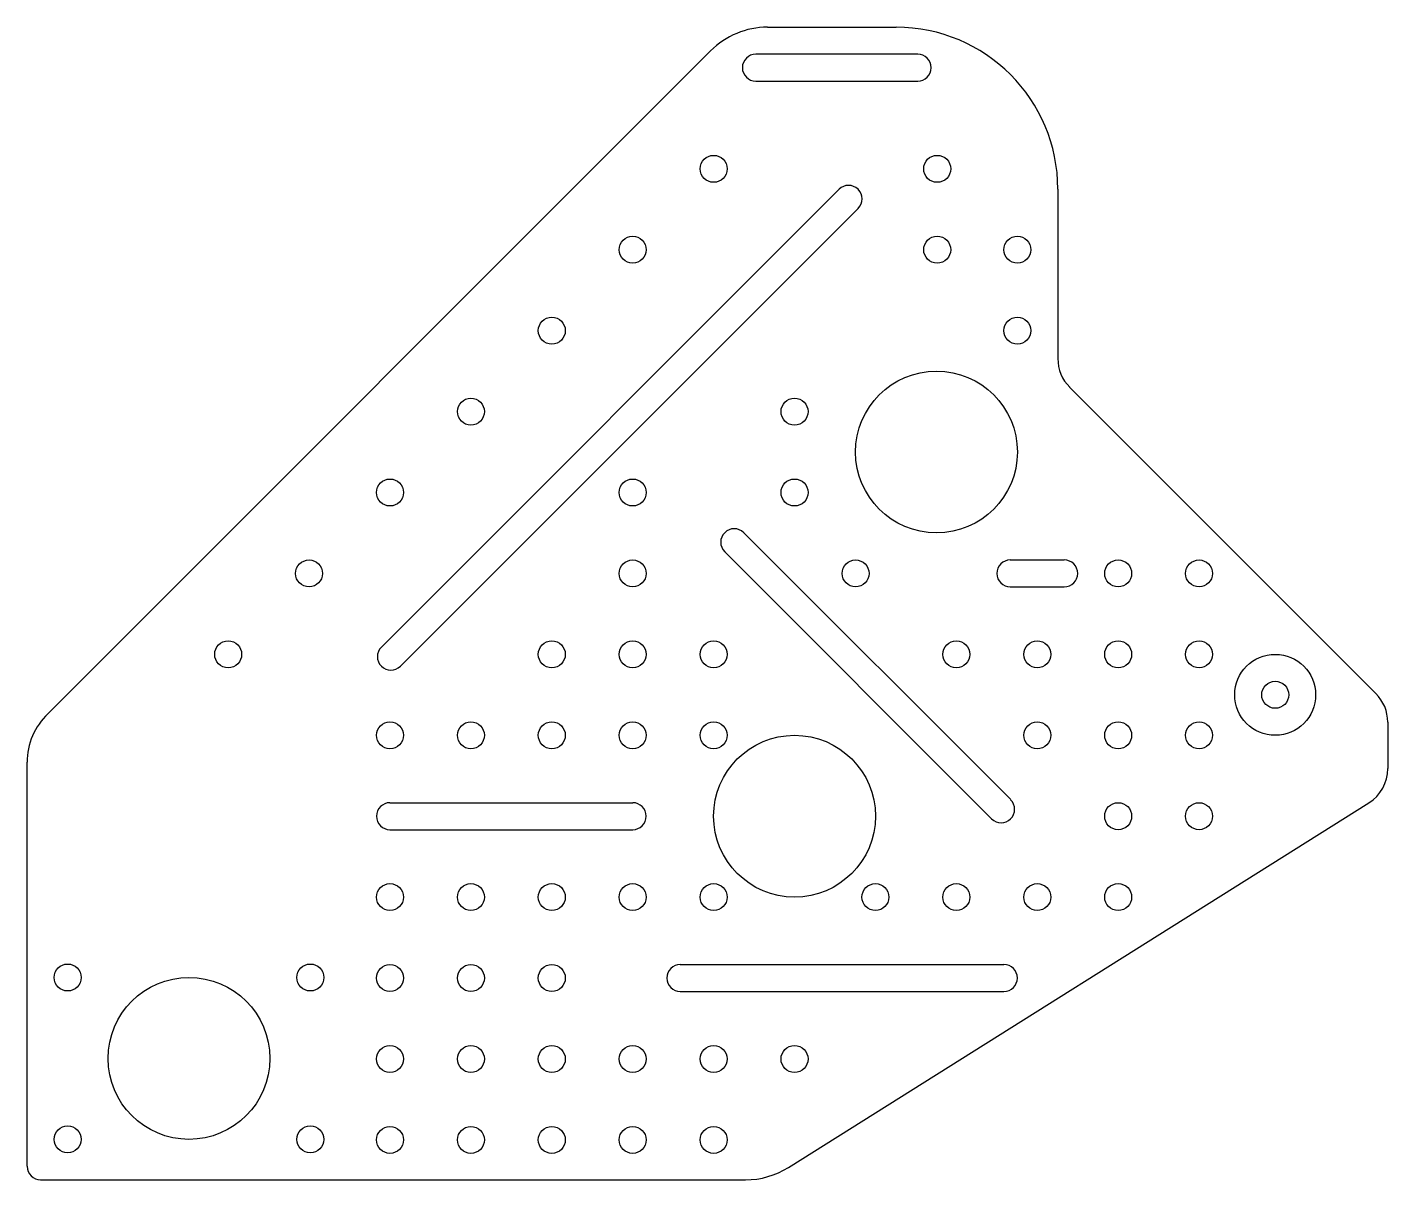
# Model space of a CAD drawing. Header units: millimetres. Extents: x -606 to -454, y 573 to 701.
import ezdxf

# ---------------------------------------------------------------- set-up
doc = ezdxf.new("R2010")
doc.units = ezdxf.units.MM
doc.layers.add('Default', color=7, linetype='Continuous')

msp = doc.modelspace()

# ---------------------------------------------------------------- linework, layer by layer
at = {"layer": 'Default', "color": 7, "linetype": 'Continuous'}
for p, q in [((-523.45, 701.1), (-509.17, 701.1)), ((-523.45, 701.1), (-509.17, 701.1)), ((-529.81, 698.46), (-603.52, 624.75)), ((-506.76, 698.1), (-524.76, 698.1)), ((-524.76, 695.1), (-506.76, 695.1)), ((-515.51, 683.07), (-566.42, 632.16)), ((-491.17, 683.1), (-491.17, 664.24)), ((-564.3, 630.03), (-513.39, 680.95)), ((-455.79, 626.99), (-489.86, 661.06)), ((-496.41, 615.19), (-526.11, 644.88)), ((-528.23, 642.76), (-498.54, 613.06)), ((-496.46, 641.85), (-490.46, 641.85)), ((-496.46, 638.85), (-490.46, 638.85)), ((-454.47, 623.81), (-454.47, 618.64)), ((-605.82, 574.41), (-605.82, 619.35)), ((-565.46, 614.85), (-538.46, 614.85)), ((-521.12, 574.29), (-456.57, 614.83)), ((-565.46, 611.85), (-538.46, 611.85)), ((-533.17, 596.85), (-497.17, 596.85)), ((-533.17, 593.85), (-497.17, 593.85)), ((-604.32, 572.91), (-525.91, 572.91))]:
    msp.add_line(p, q, dxfattribs=at)
for centre, radius in [((-529.46, 685.35), 1.5), ((-504.59, 685.35), 1.5), ((-538.46, 676.35), 1.5), ((-504.59, 676.35), 1.5), ((-495.67, 676.35), 1.5), ((-547.46, 667.35), 1.5), ((-495.67, 667.35), 1.5), ((-504.67, 653.85), 9), ((-556.46, 658.35), 1.5), ((-520.46, 658.35), 1.5), ((-565.46, 649.35), 1.5), ((-538.46, 649.35), 1.5), ((-520.46, 649.35), 1.5), ((-574.46, 640.35), 1.5), ((-538.46, 640.35), 1.5), ((-513.67, 640.35), 1.5), ((-484.46, 640.35), 1.5), ((-475.46, 640.35), 1.5), ((-583.46, 631.35), 1.5), ((-547.46, 631.35), 1.5), ((-538.46, 631.35), 1.5), ((-529.46, 631.35), 1.5), ((-502.46, 631.35), 1.5), ((-493.46, 631.35), 1.5), ((-484.46, 631.35), 1.5), ((-475.46, 631.35), 1.5), ((-466.99, 626.85), 4.5), ((-466.99, 626.85), 4.5), ((-466.99, 626.85), 1.5), ((-565.46, 622.35), 1.5), ((-556.46, 622.35), 1.5), ((-547.46, 622.35), 1.5), ((-538.46, 622.35), 1.5), ((-529.46, 622.35), 1.5), ((-493.46, 622.35), 1.5), ((-484.46, 622.35), 1.5), ((-475.46, 622.35), 1.5), ((-520.46, 613.35), 9), ((-484.46, 613.35), 1.5), ((-475.46, 613.35), 1.5), ((-565.46, 604.35), 1.5), ((-556.46, 604.35), 1.5), ((-547.46, 604.35), 1.5), ((-538.46, 604.35), 1.5), ((-529.46, 604.35), 1.5), ((-511.46, 604.35), 1.5), ((-502.46, 604.35), 1.5), ((-493.46, 604.35), 1.5), ((-484.46, 604.35), 1.5), ((-601.32, 595.41), 1.5), ((-574.32, 595.41), 1.5), ((-565.46, 595.35), 1.5), ((-556.46, 595.35), 1.5), ((-547.46, 595.35), 1.5), ((-587.82, 586.41), 9), ((-565.46, 586.35), 1.5), ((-556.46, 586.35), 1.5), ((-547.46, 586.35), 1.5), ((-538.46, 586.35), 1.5), ((-529.46, 586.35), 1.5), ((-520.46, 586.35), 1.5), ((-601.32, 577.41), 1.5), ((-574.32, 577.41), 1.5), ((-565.46, 577.35), 1.5), ((-556.46, 577.35), 1.5), ((-547.46, 577.35), 1.5), ((-538.46, 577.35), 1.5), ((-529.46, 577.35), 1.5)]:
    msp.add_circle(centre, radius, dxfattribs=at)
for centre, radius, start, end in [((-523.45, 692.1), 9, 90, 135), ((-509.17, 683.1), 18, 0, 90), ((-524.76, 696.6), 1.5, 90, 270), ((-506.76, 696.6), 1.5, 270, 90), ((-514.45, 682.01), 1.5, 315, 135), ((-486.67, 664.24), 4.5, 180, 225), ((-527.17, 643.82), 1.5, 45, 225), ((-496.46, 640.35), 1.5, 90, 270), ((-490.46, 640.35), 1.5, 270, 90), ((-565.36, 631.1), 1.5, 135, 315), ((-458.97, 623.81), 4.5, 0, 45), ((-598.32, 619.35), 7.5, 133.9392, 180), ((-458.97, 618.64), 4.5, 302.1307, 360), ((-565.46, 613.35), 1.5, 90, 270), ((-538.46, 613.35), 1.5, 270, 90), ((-497.48, 614.12), 1.5, 225, 45), ((-533.17, 595.35), 1.5, 90, 270), ((-497.17, 595.35), 1.5, 270, 90), ((-604.32, 574.41), 1.5, 180, 270), ((-525.91, 581.91), 9, 270, 302.1307)]:
    msp.add_arc(centre, radius, start, end, dxfattribs=at)

doc.saveas('drawing.dxf')
